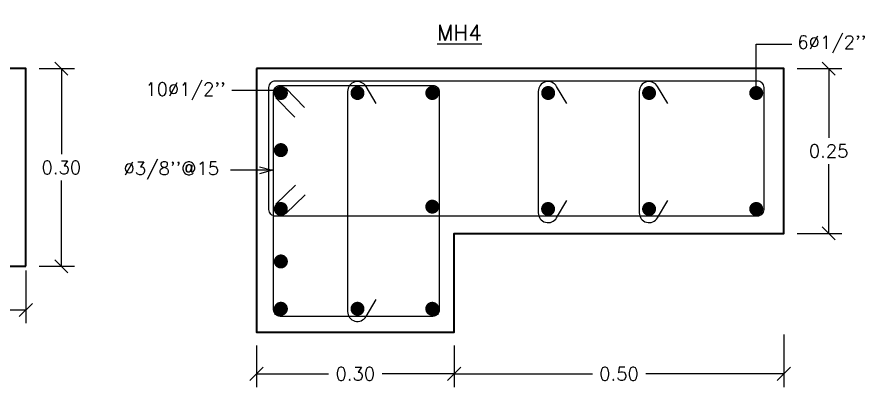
# Model space of a CAD drawing. Header units: metres. Extents: x -25 to 234, y -25 to 53.
# Drawn here: x 30.048 to 31.333, y -14.276 to -13.714 of the extents above; entities that cross this region are included whole.
import ezdxf

# ---------------------------------------------------------------- set-up
doc = ezdxf.new("R2010")
doc.units = ezdxf.units.M
doc.header["$LTSCALE"] = 0.1
doc.header["$MEASUREMENT"] = 0
doc.header["$PDMODE"] = 66
doc.linetypes.add('CONTINUA', pattern=[0])
for name, color, linetype in [('001-DIMTEXTO', 4, 'Continuous'), ('ACERO', 5, 'Continuous'), ('DIMTEXTO', 4, 'Continuous'), ('MUROS', 7, 'Continuous')]:
    doc.layers.add(name, color=color, linetype=linetype)
doc.layers.add('COLUMNAS', color=7, linetype='Continuous', lineweight=40)
doc.styles.add('SMPLEX', font='simplex.shx')
doc.dimstyles.new('D-10', dxfattribs={"dimscale": 0.1, "dimtxt": 0.2, "dimasz": 0.2, "dimexe": 0.2, "dimexo": 0.2, "dimgap": 0.1, "dimtad": 0, "dimtih": 1, "dimtoh": 1, "dimzin": 0, "dimdsep": 46, "dimtxsty": 'SMPLEX', "dimblk1": 'OBLIQUE', "dimblk2": 'OBLIQUE', "dimsah": 1, "dimcen": 0.2, "dimclrd": 4, "dimclre": 4, "dimclrt": 4, "dimadec": 0, "dimazin": 0, "dimtfac": 1, "dimtmove": 0, "dimatfit": 3, "dimldrblk": 'OPEN30', "dimfxl": 0.5, "dimfxlon": 1, "dimtolj": 1, "dimtzin": 0, "dimarcsym": 0})
doc.dimstyles.new('DIM-10', dxfattribs={"dimscale": 0.1, "dimtxt": 0.2, "dimasz": 0.2, "dimexe": 0.2, "dimexo": 0.2, "dimgap": 0.1, "dimtad": 0, "dimtih": 1, "dimtoh": 1, "dimzin": 0, "dimdsep": 46, "dimtxsty": 'SMPLEX', "dimblk": 'OBLIQUE', "dimcen": 0.2, "dimclrd": 4, "dimclre": 4, "dimclrt": 4, "dimadec": 0, "dimazin": 0, "dimtfac": 1, "dimtmove": 0, "dimatfit": 3, "dimldrblk": 'OPEN30', "dimfxl": 0.6, "dimfxlon": 1, "dimtolj": 1, "dimtzin": 0, "dimarcsym": 0})

# ---------------------------------------------------------------- blocks, each defined once
blk = doc.blocks.new('_Oblique')
at = {"color": 0, "linetype": 'ByBlock', "lineweight": -2}
blk.add_line((-0.5, -0.5), (0.5, 0.5), dxfattribs=at)
blk = doc.blocks.new('*D265')
at = {"layer": 'Defpoints', "color": 0, "transparency": 16777216}
for p in [(29.2618, -13.7924), (30.0618, -13.7924), (29.2618, -14.1588)]:
    blk.add_point(p, dxfattribs=at)
at = {"layer": 'MUROS', "color": 4, "lineweight": -2, "transparency": 16777216}
for p, q in [((29.2618, -14.0988), (29.2618, -14.1788)), ((30.0618, -14.0988), (30.0618, -14.1788)), ((29.2618, -14.1588), (29.6213, -14.1588)), ((30.0618, -14.1588), (29.7022, -14.1588))]:
    blk.add_line(p, q, dxfattribs=at)
at = {"layer": 'MUROS', "color": 4, "lineweight": -2, "transparency": 16777216, "xscale": 0.02, "yscale": 0.02, "zscale": 0.02, "rotation": 180}
blk.add_blockref('_Oblique', (29.2618, -14.1588), dxfattribs=at)
at = {"layer": 'MUROS', "color": 4, "lineweight": -2, "transparency": 16777216, "xscale": 0.02, "yscale": 0.02, "zscale": 0.02}
blk.add_blockref('_Oblique', (30.0618, -14.1588), dxfattribs=at)
at = {"layer": 'MUROS', "color": 4, "lineweight": -3, "transparency": 16777216, "insert": (29.6618, -14.1588), "char_height": 0.02, "attachment_point": 5, "style": 'SMPLEX'}
blk.add_mtext('\\A1;0.80', dxfattribs=at)
blk = doc.blocks.new('_Open30')
at = {"layer": 'DIMTEXTO', "color": 0, "lineweight": -2}
for p, q in [((-1, 0.268), (0, 0)), ((0, 0), (-1, -0.268)), ((0, 0), (-1, 0))]:
    blk.add_line(p, q, dxfattribs=at)
blk = doc.blocks.new('*D264')
at = {"layer": 'Defpoints', "color": 0, "transparency": 16777216}
for p in [(30.0618, -13.7924), (30.1156, -13.7924), (30.0618, -14.0924)]:
    blk.add_point(p, dxfattribs=at)
at = {"layer": 'DIMTEXTO', "color": 4, "lineweight": -2, "transparency": 16777216}
for p, q in [((30.0818, -13.7924), (30.1356, -13.7924)), ((30.1156, -13.7924), (30.1156, -13.9224)), ((30.1156, -14.0924), (30.1156, -13.9624)), ((30.0818, -14.0924), (30.1356, -14.0924))]:
    blk.add_line(p, q, dxfattribs=at)
at = {"layer": 'DIMTEXTO', "color": 4, "lineweight": -2, "transparency": 16777216, "xscale": 0.02, "yscale": 0.02, "zscale": 0.02}
for p, rotation in [((30.1156, -13.7924), 90), ((30.1156, -14.0924), 270)]:
    blk.add_blockref('_Oblique', p, dxfattribs=dict(at, rotation=rotation))
at = {"layer": 'DIMTEXTO', "color": 4, "transparency": 16777216, "insert": (30.1156, -13.9424), "char_height": 0.02, "attachment_point": 5, "style": 'SMPLEX'}
blk.add_mtext('\\A1;0.30', dxfattribs=at)
blk = doc.blocks.new('*D281')
at = {"layer": 'Defpoints', "color": 0, "transparency": 16777216}
for p in [(30.4115, -14.1924), (30.7115, -14.1924), (30.7115, -14.2557)]:
    blk.add_point(p, dxfattribs=at)
at = {"layer": 'MUROS', "color": 4, "lineweight": -2, "transparency": 16777216}
for p, q in [((30.4115, -14.2124), (30.4115, -14.2757)), ((30.7115, -14.2124), (30.7115, -14.2757)), ((30.4115, -14.2557), (30.521, -14.2557)), ((30.7115, -14.2557), (30.602, -14.2557))]:
    blk.add_line(p, q, dxfattribs=at)
at = {"layer": 'MUROS', "color": 4, "lineweight": -2, "transparency": 16777216, "xscale": 0.02, "yscale": 0.02, "zscale": 0.02, "rotation": 180}
blk.add_blockref('_Oblique', (30.4115, -14.2557), dxfattribs=at)
at = {"layer": 'MUROS', "color": 4, "lineweight": -2, "transparency": 16777216, "xscale": 0.02, "yscale": 0.02, "zscale": 0.02}
blk.add_blockref('_Oblique', (30.7115, -14.2557), dxfattribs=at)
at = {"layer": 'MUROS', "color": 4, "lineweight": -3, "transparency": 16777216, "insert": (30.5615, -14.2557), "char_height": 0.02, "attachment_point": 5, "style": 'SMPLEX'}
blk.add_mtext('\\A1;0.30', dxfattribs=at)
blk = doc.blocks.new('*D283')
at = {"layer": 'Defpoints', "color": 0, "transparency": 16777216}
for p in [(31.2115, -14.0424), (30.7115, -14.1924), (31.2115, -14.2557)]:
    blk.add_point(p, dxfattribs=at)
at = {"layer": 'MUROS', "color": 4, "lineweight": -2, "transparency": 16777216}
for p, q in [((31.2115, -14.1957), (31.2115, -14.2757)), ((30.7115, -14.2124), (30.7115, -14.2757)), ((30.7115, -14.2557), (30.9211, -14.2557)), ((31.2115, -14.2557), (31.002, -14.2557))]:
    blk.add_line(p, q, dxfattribs=at)
at = {"layer": 'MUROS', "color": 4, "lineweight": -2, "transparency": 16777216, "xscale": 0.02, "yscale": 0.02, "zscale": 0.02, "rotation": 180}
blk.add_blockref('_Oblique', (30.7115, -14.2557), dxfattribs=at)
at = {"layer": 'MUROS', "color": 4, "lineweight": -2, "transparency": 16777216, "xscale": 0.02, "yscale": 0.02, "zscale": 0.02}
blk.add_blockref('_Oblique', (31.2115, -14.2557), dxfattribs=at)
at = {"layer": 'MUROS', "color": 4, "lineweight": -3, "transparency": 16777216, "insert": (30.9615, -14.2557), "char_height": 0.02, "attachment_point": 5, "style": 'SMPLEX'}
blk.add_mtext('\\A1;0.50', dxfattribs=at)
blk = doc.blocks.new('*D284')
at = {"layer": 'Defpoints', "color": 0, "transparency": 16777216}
for p in [(31.2115, -13.7924), (31.2795, -13.7924), (31.2115, -14.0424)]:
    blk.add_point(p, dxfattribs=at)
at = {"layer": 'MUROS', "color": 4, "lineweight": -2, "transparency": 16777216}
for p, q in [((31.2315, -13.7924), (31.2995, -13.7924)), ((31.2795, -13.7924), (31.2795, -13.8974)), ((31.2795, -14.0424), (31.2795, -13.9374)), ((31.2315, -14.0424), (31.2995, -14.0424))]:
    blk.add_line(p, q, dxfattribs=at)
at = {"layer": 'MUROS', "color": 4, "lineweight": -2, "transparency": 16777216, "xscale": 0.02, "yscale": 0.02, "zscale": 0.02}
for p, rotation in [((31.2795, -13.7924), 90), ((31.2795, -14.0424), 270)]:
    blk.add_blockref('_Oblique', p, dxfattribs=dict(at, rotation=rotation))
at = {"layer": 'MUROS', "color": 4, "lineweight": -3, "transparency": 16777216, "insert": (31.2795, -13.9174), "char_height": 0.02, "attachment_point": 5, "style": 'SMPLEX'}
blk.add_mtext('\\A1;0.25', dxfattribs=at)

msp = doc.modelspace()

# ---------------------------------------------------------------- linework, layer by layer
at = {"layer": '001-DIMTEXTO', "linetype": 'CONTINUA'}
msp.add_line((30.4485, -13.8258), (30.3744, -13.8258), dxfattribs=at)
msp.add_lwpolyline([(31.1696, -13.8294), (31.1696, -13.7551), (31.2236, -13.7551)], dxfattribs=at)
at = {"layer": 'ACERO'}
for p, q in [((30.4559, -13.8218), (30.4846, -13.8513)), ((30.441, -13.8367), (30.4698, -13.8662)), ((30.4409, -13.998), (30.4705, -13.9693)), ((30.4558, -14.0129), (30.4854, -13.9841))]:
    msp.add_line(p, q, dxfattribs=at)
for points in [[(30.4305, -14.0063), (30.4305, -13.8208, -0.414214), (30.4405, -13.8108), (31.171, -13.8108, -0.414214), (31.181, -13.8208), (31.181, -14.0063, -0.414214), (31.171, -14.0163), (30.4405, -14.0163, -0.414214)], [(30.4476, -13.8179), (30.6789, -13.8179, -0.414214), (30.6889, -13.8279), (30.6889, -14.1584, -0.414214), (30.6789, -14.1684), (30.4476, -14.1684, -0.414214), (30.4376, -14.1584), (30.4376, -13.8279, -0.414214)]]:
    msp.add_lwpolyline(points, format="xyb", close=True, dxfattribs=at)
at = {"layer": 'ACERO', "linetype": 'CONTINUA'}
for points in [[(30.5929, -13.8455), (30.5777, -13.8195, 0.765011), (30.5498, -13.8271), (30.5498, -14.1612, 0.765011), (30.5777, -14.1687), (30.5929, -14.1427)], [(30.8821, -13.8455), (30.8669, -13.8195, 0.765011), (30.8389, -13.8271), (30.8389, -14.0112, 0.765011), (30.8669, -14.0187), (30.8821, -13.9927)], [(31.0353, -13.8455), (31.02, -13.8195, 0.765011), (30.9921, -13.8271), (30.9921, -14.0112, 0.765011), (31.02, -14.0187), (31.0353, -13.9927)]]:
    msp.add_lwpolyline(points, format="xyb", dxfattribs=at)
at = {"layer": 'ACERO', "const_width": 0.0106}
for points in [[(30.4432, -13.8294, 1), (30.4539, -13.8294, 1)], [(30.5595, -13.8294, 1), (30.5701, -13.8294, 1)], [(30.6729, -13.8294, 1), (30.6835, -13.8294, 1)], [(30.8487, -13.8294, 1), (30.8593, -13.8294, 1)], [(31.0018, -13.8294, 1), (31.0124, -13.8294, 1)], [(31.1643, -13.8294, 1), (31.1749, -13.8294, 1)], [(30.4432, -13.9161, 1), (30.4539, -13.9161, 1)], [(30.6729, -14.0019, 1), (30.6835, -14.0019, 1)], [(30.4485, -14.0107, 1), (30.4485, -14.0001, 1)], [(30.8539, -14.0107, 1), (30.8539, -14.0001, 1)], [(31.0071, -14.0107, 1), (31.0071, -14.0001, 1)], [(31.1696, -14.0107, 1), (31.1696, -14.0001, 1)], [(30.4432, -14.0851, 1), (30.4539, -14.0851, 1)], [(30.4432, -14.1569, 1), (30.4539, -14.1569, 1)], [(30.5595, -14.1569, 1), (30.5701, -14.1569, 1)], [(30.6729, -14.1569, 1), (30.6835, -14.1569, 1)]]:
    msp.add_lwpolyline(points, format="xyb", close=True, dxfattribs=at)
at = {"layer": 'COLUMNAS', "color": 1}
msp.add_lwpolyline([(30.0618, -14.0924), (30.0618, -13.7924), (29.2618, -13.7924), (29.2618, -14.0924)], close=True, dxfattribs=at)
msp.add_lwpolyline([(30.4115, -13.7924), (30.4115, -14.1924), (30.7115, -14.1924), (30.7115, -14.0424), (31.2115, -14.0424), (31.2115, -13.7924), (30.4115, -13.7924)], dxfattribs=at)

# ---------------------------------------------------------------- texts
at = {"layer": 'DIMTEXTO', "color": 4, "insert": (30.7195, -13.7379), "char_height": 0.024, "attachment_point": 5, "style": 'SMPLEX', "bg_fill": 2}
msp.add_mtext('{\\LMH4}', dxfattribs=at)
at = {"layer": 'DIMTEXTO', "color": 4, "char_height": 0.02, "attachment_point": 5, "style": 'SMPLEX'}
for s, insert in [("6%%C1/2''", (31.2843, -13.7557)), ("10%%C1/2''", (30.3039, -13.8269)), ("%%C3/8''@15", (30.2824, -13.9471))]:
    msp.add_mtext(s, dxfattribs=dict(at, insert=insert))

# ---------------------------------------------------------------- dimensions: what is measured, and where the dimension line sits
at = {"layer": 'DIMTEXTO'}
dim = msp.add_linear_dim(base=(30.1156, -13.7924), p1=(30.0618, -14.0924), p2=(30.0618, -13.7924), angle=90, dimstyle='D-10', dxfattribs=at)
dim.commit()
dim.dimension.update_dxf_attribs({"geometry": '*D264', "text_midpoint": (30.1156, -13.9424)})
at = {"layer": 'MUROS', "lineweight": -3}
for base, p1, p2, angle, picture, middle in [((31.2795, -13.7924), (31.2115, -14.0424), (31.2115, -13.7924), 90, '*D284', (31.2795, -13.9174)), ((29.2618, -14.1588), (30.0618, -13.7924), (29.2618, -13.7924), 180, '*D265', (29.6618, -14.1588))]:
    dim = msp.add_linear_dim(base=base, p1=p1, p2=p2, angle=angle, dimstyle='DIM-10', dxfattribs=at)
    dim.commit()
    dim.dimension.update_dxf_attribs({"geometry": picture, "text_midpoint": middle})
for base, p1, p2, picture, middle in [((31.2115, -14.2557), (30.7115, -14.1924), (31.2115, -14.0424), '*D283', (30.9615, -14.2557)), ((30.7115, -14.2557), (30.4115, -14.1924), (30.7115, -14.1924), '*D281', (30.5615, -14.2557))]:
    dim = msp.add_linear_dim(base=base, p1=p1, p2=p2, dimstyle='DIM-10', dxfattribs=at)
    dim.commit()
    dim.dimension.update_dxf_attribs({"geometry": picture, "text_midpoint": middle})

# ---------------------------------------------------------------- leaders
at = {"layer": 'DIMTEXTO'}
msp.add_leader([(30.4359, -13.9466), (30.372, -13.9466)], dimstyle='D-10', dxfattribs=at)

doc.saveas('drawing.dxf')
